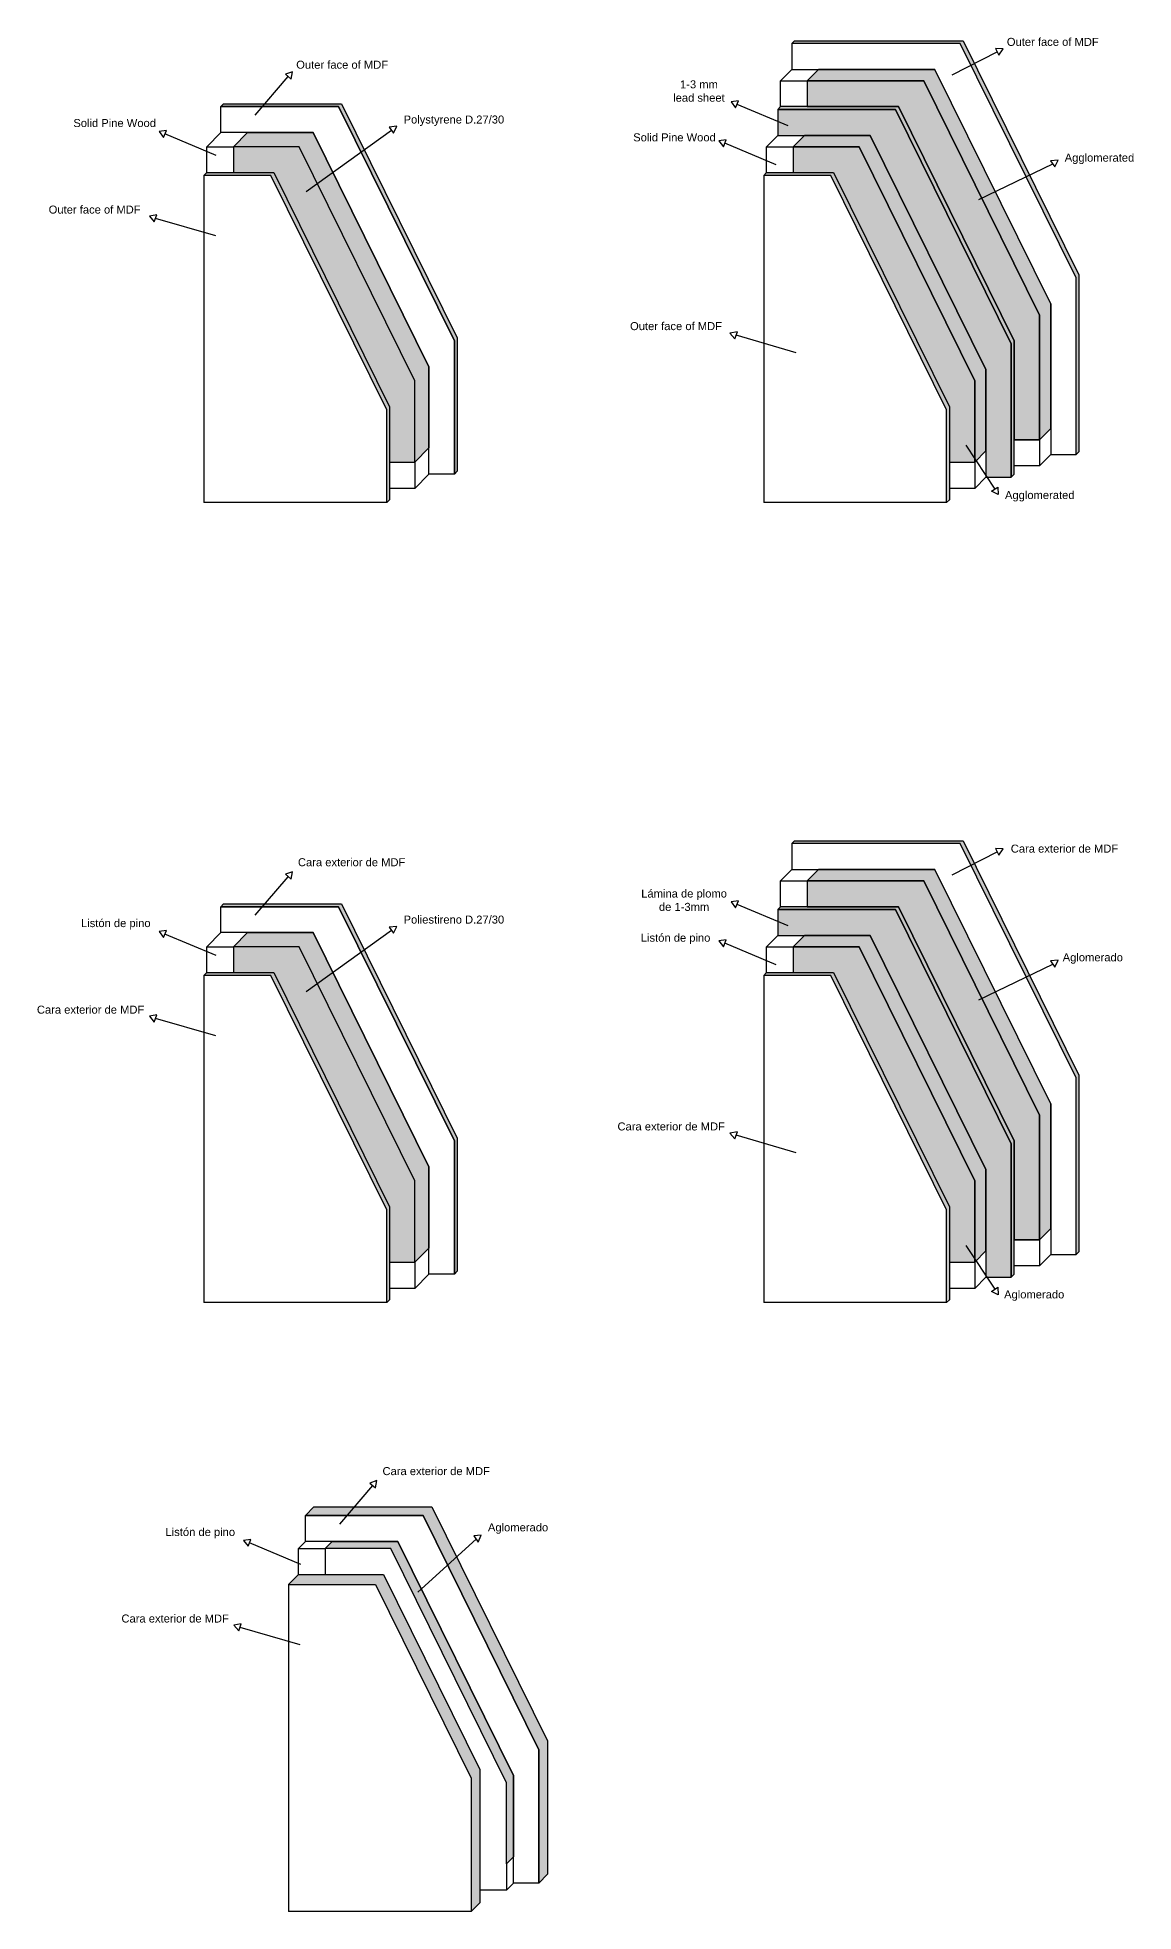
# Model space of a CAD drawing. Header units: millimetres. Extents: x 375 to 8687, y -1283 to 5744.
# Drawn here: x 4575 to 8687, y -1283 to 5744 of the extents above; entities that cross this region are included whole.
import ezdxf

# ---------------------------------------------------------------- set-up
doc = ezdxf.new("R2010")
doc.units = ezdxf.units.MM
doc.layers.add('Capa1', color=252, linetype='Continuous')
doc.layers.add('Capa2', color=251, linetype='Continuous')
doc.styles.get("Standard").update_dxf_attribs({"font": 'txt.shx'})
pattern_1 = [(37.5, (-182.49, 384.66), (-0.320006, 9.788265), [0, -7.7216, 0, -8.636, 0, -8.255]), (7.5, (-182.49, 384.66), (8.990466, 14.336502), [0, -4.1656, 0, -6.9596, 0, -2.667]), (327.5, (-188.7385, 384.66), (15.819847, 0.028744), [0, -2.54, 0, -9.144, 0, -11.938]), (317.5, (-188.739, 384.66), (15.27113, 4.458586), [0, -1.27, 0, -5.9944, 0, -6.858])]
pattern_2 = [(37.5, (-182.49, 3384.66), (-0.320006, 9.788265), [0, -7.7216, 0, -8.636, 0, -8.255]), (7.5, (-182.49, 3384.66), (8.990466, 14.336502), [0, -4.1656, 0, -6.9596, 0, -2.667]), (327.5, (-188.7385, 3384.66), (15.819847, 0.028744), [0, -2.54, 0, -9.144, 0, -11.938]), (317.5, (-188.739, 3384.66), (15.27113, 4.458586), [0, -1.27, 0, -5.9944, 0, -6.858])]
pattern_3 = [(37.5, (0, 3000), (-0.48001, 14.682397), [0, -11.5824, 0, -12.954, 0, -12.3825]), (7.5, (0, 3000), (13.4857, 21.504753), [0, -6.2484, 0, -10.4394, 0, -4.0005]), (327.5, (-9.373, 3000), (23.729771, 0.043116), [0, -3.81, 0, -13.716, 0, -17.907]), (317.5, (-9.373, 3000), (22.906694, 6.68788), [0, -1.905, 0, -8.9916, 0, -10.287])]
pattern_4 = [(0, (0, 3000), (5.588, 2.54), [38.1, -5.08, 12.7, -2.54]), (0, (3.3782, 3001.27), (-2.54, 3.3782), [7.62, -0.8382, 15.24, -1.905]), (0, (1.27, 3002.159), (13.208, 1.7018), [20.32, -3.556, 10.16, -2.54])]

msp = doc.modelspace()

# ---------------------------------------------------------------- hatches: boundary and pattern name
at = {"true_color": 0x636466}
h = msp.add_hatch(color=251, dxfattribs=at)
h.dxf.hatch_style = 1
h.paths.add_polyline_path([(5873.4, -18.8), (5554, -18.8), (5517.2, -56.3), (5843.2, -56.3), (6202.6, -783.4), (6202.6, -1283.1), (6235, -1250.2), (6235, -750.4)])
h.paths.add_polyline_path([(6054.4, 234.6), (5765.1, 234.6), (5737, 201.7), (6022, 201.7), (6106.2, 31.3), (6142.1, 57.2)])
h.paths.add_polyline_path([(5765.1, 234.6), (5612.6, 234.6), (5580.3, 201.7), (5737, 201.7)])
h.paths.add_polyline_path([(6142.1, 57.2), (6106.2, 31.3), (6456.2, -676.7), (6456.2, -1176.4), (6488.6, -1143.5), (6488.6, -643.7)])
at = {"layer": 'Capa1'}
for points in [[(8047.8, 5731.9), (8482, 4853.6), (8482, 4190.9), (8471.3, 4180), (8471.3, 4842.7), (8037.1, 5721.1), (7404.9, 5721.1), (7415.5, 5731.9)], [(5263.1, 5484.8), (5273.7, 5495.6), (5715.5, 5495.6), (5704.9, 5484.8)], [(6139.1, 4106.7), (6139.1, 4606.4), (5704.9, 5484.8), (5715.5, 5495.6), (6149.7, 4617.3), (6149.7, 4117.5)], [(5885.5, 4000), (5885.5, 4348.4), (5451.3, 5226.8), (5200, 5226.8), (5210.6, 5237.6), (5461.9, 5237.6), (5896.1, 4359.2), (5896.1, 4010.8)], [(7985.5, 4000), (7985.5, 4348.4), (7551.3, 5226.8), (7300, 5226.8), (7310.6, 5237.6), (7561.9, 5237.6), (7996.1, 4359.2), (7996.1, 4010.8)], [(8047.8, 2731.9), (8482, 1853.6), (8482, 1190.9), (8471.3, 1180), (8471.3, 1842.7), (8037.1, 2721.1), (7404.9, 2721.1), (7415.5, 2731.9)], [(5263.1, 2484.8), (5273.7, 2495.6), (5715.5, 2495.6), (5704.9, 2484.8)], [(6139.1, 1106.7), (6139.1, 1606.4), (5704.9, 2484.8), (5715.5, 2495.6), (6149.7, 1617.3), (6149.7, 1117.5)], [(5885.5, 1000), (5885.5, 1348.4), (5451.3, 2226.8), (5200, 2226.8), (5210.6, 2237.6), (5461.9, 2237.6), (5896.1, 1359.2), (5896.1, 1010.8)], [(7985.5, 1000), (7985.5, 1348.4), (7551.3, 2226.8), (7300, 2226.8), (7310.6, 2237.6), (7561.9, 2237.6), (7996.1, 1359.2), (7996.1, 1010.8)]]:
    msp.add_hatch(color=256, dxfattribs=at).paths.add_polyline_path(points)
h = msp.add_hatch(dxfattribs=at)
h.set_pattern_fill('AR-SAND', color=256, scale=0.3, style=0)
h.set_pattern_definition(pattern_3)
h.paths.add_polyline_path([(7504.9, 5624.2), (7463.1, 5581.7), (7900.1, 5581.7), (8334.3, 4703.3), (8334.3, 4235.7), (8376.1, 4278.2), (8376.1, 4745.8), (7941.9, 5624.2)])
h = msp.add_hatch(dxfattribs=at)
h.set_pattern_fill('AR-SAND', color=256, scale=0.3, style=0)
h.set_pattern_definition([(37.5, (20.892, 3021.257), (-0.48001, 14.682397), [0, -11.5824, 0, -12.954, 0, -12.3825]), (7.5, (20.892, 3021.257), (13.4857, 21.504753), [0, -6.2484, 0, -10.4394, 0, -4.0005]), (327.5, (11.52, 3021.257), (23.729771, 0.043116), [0, -3.81, 0, -13.716, 0, -17.907]), (317.5, (11.52, 3021.257), (22.906694, 6.68788), [0, -1.905, 0, -8.9916, 0, -10.287])])
h.paths.add_polyline_path([(7804.9, 5484.8), (8239.1, 4606.4), (8239.1, 4235.7), (8334.3, 4235.7), (8334.3, 4703.3), (7900.1, 5581.7), (7463.1, 5581.7), (7463.1, 5484.8)])
h = msp.add_hatch(dxfattribs=at)
h.set_pattern_fill('AR-SAND', color=256, scale=0.2, style=0)
h.set_pattern_definition(pattern_2)
edge = h.paths.add_edge_path()
edge.add_line((5310.6, 5334.5), (5363.1, 5387.9))
edge.add_line((5363.1, 5387.9), (5609.6, 5387.9))
edge.add_line((5609.6, 5387.9), (6043.8, 4509.5))
edge.add_line((6043.8, 4509.5), (6043.8, 4204.9))
edge.add_line((6043.8, 4204.9), (5991.4, 4151.5))
edge.add_line((5991.4, 4151.5), (5991.4, 4456.2))
edge.add_line((5991.4, 4456.2), (5557.2, 5334.5))
edge.add_line((5557.2, 5334.5), (5310.6, 5334.5))
edge.add_line((5310.6, 5334.5), (5363.1, 5387.9))
h = msp.add_hatch(dxfattribs=at)
h.set_pattern_fill('AR-SAND', color=256, scale=0.3, style=0)
h.set_pattern_definition(pattern_3)
h.paths.add_polyline_path([(7452.4, 5377), (7410.6, 5334.5), (7657.2, 5334.5), (8091.4, 4456.2), (8091.4, 4151.5), (8133.2, 4194), (8133.2, 4498.7), (7699, 5377)])
h = msp.add_hatch(dxfattribs=at)
h.set_pattern_fill('AR-SAND', color=256, scale=0.2, style=0)
h.set_pattern_definition(pattern_2)
h.paths.add_polyline_path([(5310.6, 5334.5), (5310.6, 5237.6), (5461.9, 5237.6), (5896.1, 4359.2), (5896.1, 4151.5), (5991.4, 4151.5), (5991.4, 4456.2), (5557.2, 5334.5)])
h = msp.add_hatch(dxfattribs=at)
h.set_pattern_fill('AR-SAND', color=256, scale=0.3, style=0)
h.set_pattern_definition([(37.5, (3411.612, 3384.66), (-0.48001, 14.682397), [0, -11.5824, 0, -12.954, 0, -12.3825]), (7.5, (3411.612, 3384.66), (13.4857, 21.50475), [0, -6.2484, 0, -10.4394, 0, -4.0005]), (327.5, (3402.239, 3384.66), (23.72977, 0.043116), [0, -3.81, 0, -13.716, 0, -17.907]), (317.5, (3402.24, 3384.66), (22.90669, 6.68788), [0, -1.905, 0, -8.9916, 0, -10.287])])
h.paths.add_polyline_path([(7410.6, 5334.5), (7410.6, 5237.6), (7561.9, 5237.6), (7996.1, 4359.2), (7996.1, 4151.5), (8091.4, 4151.5), (8091.4, 4456.2), (7657.2, 5334.5)])
h = msp.add_hatch(dxfattribs=at)
h.set_pattern_fill('AR-SAND', color=256, scale=0.3, style=0)
h.paths.add_polyline_path([(7504.9, 2624.2), (7463.1, 2581.7), (7900.1, 2581.7), (8334.3, 1703.3), (8334.3, 1235.7), (8376.1, 1278.2), (8376.1, 1745.8), (7941.9, 2624.2)])
h = msp.add_hatch(dxfattribs=at)
h.set_pattern_fill('AR-SAND', color=256, scale=0.3, style=0)
h.set_pattern_definition([(37.5, (20.892, 21.257), (-0.48001, 14.682397), [0, -11.5824, 0, -12.954, 0, -12.3825]), (7.5, (20.892, 21.257), (13.4857, 21.504753), [0, -6.2484, 0, -10.4394, 0, -4.0005]), (327.5, (11.52, 21.257), (23.729771, 0.043116), [0, -3.81, 0, -13.716, 0, -17.907]), (317.5, (11.52, 21.257), (22.906694, 6.68788), [0, -1.905, 0, -8.9916, 0, -10.287])])
h.paths.add_polyline_path([(7804.9, 2484.8), (8239.1, 1606.4), (8239.1, 1235.7), (8334.3, 1235.7), (8334.3, 1703.3), (7900.1, 2581.7), (7463.1, 2581.7), (7463.1, 2484.8)])
h = msp.add_hatch(dxfattribs=at)
h.set_pattern_fill('AR-SAND', color=256, scale=0.2, style=0)
h.set_pattern_definition(pattern_1)
edge = h.paths.add_edge_path()
edge.add_line((5310.6, 2334.5), (5363.1, 2387.9))
edge.add_line((5363.1, 2387.9), (5609.6, 2387.9))
edge.add_line((5609.6, 2387.9), (6043.8, 1509.5))
edge.add_line((6043.8, 1509.5), (6043.8, 1204.9))
edge.add_line((6043.8, 1204.9), (5991.4, 1151.5))
edge.add_line((5991.4, 1151.5), (5991.4, 1456.2))
edge.add_line((5991.4, 1456.2), (5557.2, 2334.5))
edge.add_line((5557.2, 2334.5), (5310.6, 2334.5))
edge.add_line((5310.6, 2334.5), (5363.1, 2387.9))
h = msp.add_hatch(dxfattribs=at)
h.set_pattern_fill('AR-SAND', color=256, scale=0.2, style=0)
h.set_pattern_definition(pattern_1)
h.paths.add_polyline_path([(5310.6, 2334.5), (5310.6, 2237.6), (5461.9, 2237.6), (5896.1, 1359.2), (5896.1, 1151.5), (5991.4, 1151.5), (5991.4, 1456.2), (5557.2, 2334.5)])
h = msp.add_hatch(dxfattribs=at)
h.set_pattern_fill('AR-SAND', color=256, scale=0.3, style=0)
h.paths.add_polyline_path([(7452.4, 2377), (7410.6, 2334.5), (7657.2, 2334.5), (8091.4, 1456.2), (8091.4, 1151.5), (8133.2, 1194), (8133.2, 1498.7), (7699, 2377)])
h = msp.add_hatch(dxfattribs=at)
h.set_pattern_fill('AR-SAND', color=256, scale=0.3, style=0)
h.set_pattern_definition([(37.5, (3411.612, 384.66), (-0.48001, 14.682397), [0, -11.5824, 0, -12.954, 0, -12.3825]), (7.5, (3411.612, 384.66), (13.4857, 21.50475), [0, -6.2484, 0, -10.4394, 0, -4.0005]), (327.5, (3402.239, 384.66), (23.72977, 0.043116), [0, -3.81, 0, -13.716, 0, -17.907]), (317.5, (3402.24, 384.66), (22.90669, 6.68788), [0, -1.905, 0, -8.9916, 0, -10.287])])
h.paths.add_polyline_path([(7410.6, 2334.5), (7410.6, 2237.6), (7561.9, 2237.6), (7996.1, 1359.2), (7996.1, 1151.5), (8091.4, 1151.5), (8091.4, 1456.2), (7657.2, 2334.5)])
h = msp.add_hatch(dxfattribs=at)
h.set_pattern_fill('AR-SAND', color=256, scale=0.3, style=0)
h.set_pattern_definition([(37.5, (1628.778, -1898.445), (-0.48001, 14.682397), [0, -11.5824, 0, -12.954, 0, -12.3825]), (7.5, (1628.778, -1898.445), (13.4857, 21.50475), [0, -6.2484, 0, -10.4394, 0, -4.0005]), (327.5, (1619.406, -1898.445), (23.72977, 0.043116), [0, -3.81, 0, -13.716, 0, -17.907]), (317.5, (1619.406, -1898.445), (22.90669, 6.68788), [0, -1.905, 0, -8.9916, 0, -10.287])])
edge = h.paths.add_edge_path()
edge.add_line((5654, 78.1), (5680.3, 104.8))
edge.add_line((5680.3, 104.8), (5926.8, 104.8))
edge.add_line((5926.8, 104.8), (6361, -773.6))
edge.add_line((6361, -773.6), (6361, -1078.2))
edge.add_line((6361, -1078.2), (6334.8, -1104.9))
edge.add_line((6334.8, -1104.9), (6334.8, -800.3))
edge.add_line((6334.8, -800.3), (5900.6, 78.1))
edge.add_line((5900.6, 78.1), (5654, 78.1))
edge.add_line((5654, 78.1), (5680.3, 104.8))
at = {"layer": 'Capa2'}
h = msp.add_hatch(dxfattribs=at)
h.set_pattern_fill('AR-RROOF', color=256, scale=0.1, style=0)
h.set_pattern_definition(pattern_4)
h.paths.add_polyline_path([(7363.1, 5484.8), (7352.4, 5473.9), (7794.2, 5473.9), (8228.4, 4595.6), (8228.4, 4095.9), (8239.1, 4106.7), (8239.1, 4606.4), (7804.9, 5484.8)])
h = msp.add_hatch(dxfattribs=at)
h.set_pattern_fill('AR-RROOF', color=256, scale=0.1, style=0)
h.set_pattern_definition(pattern_4)
h.paths.add_polyline_path([(7352.4, 5473.9), (7352.4, 5377), (7699, 5377), (8133.2, 4498.7), (8133.2, 4095.9), (8228.4, 4095.9), (8228.4, 4595.6), (7794.2, 5473.9)])
h = msp.add_hatch(dxfattribs=at)
h.set_pattern_fill('AR-RROOF', color=256, scale=0.1, style=0)
h.paths.add_polyline_path([(7363.1, 2484.8), (7352.4, 2473.9), (7794.2, 2473.9), (8228.4, 1595.6), (8228.4, 1095.9), (8239.1, 1106.7), (8239.1, 1606.4), (7804.9, 2484.8)])
h = msp.add_hatch(dxfattribs=at)
h.set_pattern_fill('AR-RROOF', color=256, scale=0.1, style=0)
h.paths.add_polyline_path([(7352.4, 2473.9), (7352.4, 2377), (7699, 2377), (8133.2, 1498.7), (8133.2, 1095.9), (8228.4, 1095.9), (8228.4, 1595.6), (7794.2, 2473.9)])

# ---------------------------------------------------------------- linework, layer by layer
for p, q in [((7404.9, 5721.1), (7404.9, 5624.2)), ((7363.1, 5581.7), (7404.9, 5624.2)), ((7404.9, 5624.2), (7941.9, 5624.2)), ((8005.9, 5604.2), (8175.7, 5690.4)), ((5392.3, 5452.5), (5515.9, 5597.3)), ((7363.1, 5484.8), (7363.1, 5581.7)), ((7363.1, 5581.7), (7463.1, 5581.7)), ((5263.1, 5484.8), (5273.7, 5495.6)), ((5704.9, 5484.8), (5263.1, 5484.8)), ((5273.7, 5495.6), (5715.5, 5495.6)), ((6139.1, 4606.4), (5704.9, 5484.8)), ((5715.5, 5495.6), (6149.7, 4617.3)), ((7391.9, 5412.5), (7199.4, 5493.3)), ((5246.1, 5301.6), (5053.7, 5382.3)), ((5210.6, 5334.5), (5263.1, 5387.9)), ((5583.6, 5166.3), (5903.2, 5396.7)), ((7346.1, 5266.8), (7153.7, 5347.6)), ((7310.6, 5334.5), (7352.4, 5377)), ((7352.4, 5377), (7452.4, 5377)), ((7410.6, 5334.5), (7431.5, 5355.8)), ((5210.6, 5237.6), (5210.6, 5334.5)), ((5210.6, 5334.5), (5310.6, 5334.5)), ((7310.6, 5237.6), (7310.6, 5334.5)), ((7310.6, 5334.5), (7410.6, 5334.5)), ((5200, 5226.8), (5200, 4000)), ((7300, 5226.8), (7300, 4000)), ((8105.9, 5135.9), (8383.9, 5269.8)), ((5243.8, 5000.1), (5018.1, 5065.4)), ((8376.1, 4745.8), (8376.1, 4180)), ((6139.1, 4106.7), (6139.1, 4606.4)), ((6149.7, 4617.3), (6149.7, 4117.5)), ((7421.7, 4562.1), (7196, 4627.4)), ((8133.2, 4498.7), (8133.2, 4095.9)), ((8334.3, 4235.7), (8239.1, 4235.7)), ((8334.3, 4235.7), (8334.3, 4137.5)), ((5991.4, 4151.5), (5991.4, 4053.3)), ((8057.9, 4214.7), (8166.2, 4050.2)), ((8091.4, 4151.5), (8133.2, 4194)), ((8091.4, 4151.5), (8091.4, 4053.3)), ((8334.3, 4137.5), (8376.1, 4180)), ((8376.1, 4180), (8471.3, 4180)), ((5991.4, 4053.3), (6043.8, 4106.7)), ((6149.7, 4117.5), (6139.1, 4106.7)), ((8091.4, 4053.3), (8133.2, 4095.9)), ((8334.3, 4137.5), (8239.1, 4137.5)), ((5991.4, 4053.3), (5896.1, 4053.3)), ((8091.4, 4053.3), (7996.1, 4053.3)), ((5885.5, 4000), (5200, 4000)), ((7985.5, 4000), (7300, 4000)), ((7404.9, 2721.1), (7404.9, 2624.2)), ((8005.9, 2604.2), (8175.7, 2690.4)), ((7363.1, 2581.7), (7404.9, 2624.2)), ((7404.9, 2624.2), (7941.9, 2624.2)), ((5392.3, 2452.5), (5515.9, 2597.3)), ((7363.1, 2484.8), (7363.1, 2581.7)), ((7363.1, 2581.7), (7463.1, 2581.7)), ((5263.1, 2484.8), (5273.7, 2495.6)), ((5704.9, 2484.8), (5263.1, 2484.8)), ((5273.7, 2495.6), (5715.5, 2495.6)), ((6139.1, 1606.4), (5704.9, 2484.8)), ((5715.5, 2495.6), (6149.7, 1617.3)), ((7391.9, 2412.5), (7199.4, 2493.3)), ((5583.6, 2166.3), (5903.2, 2396.7)), ((5246.1, 2301.6), (5053.7, 2382.3)), ((5210.6, 2334.5), (5263.1, 2387.9)), ((5210.6, 2237.6), (5210.6, 2334.5)), ((5210.6, 2334.5), (5310.6, 2334.5)), ((7346.1, 2266.8), (7153.7, 2347.6)), ((7310.6, 2334.5), (7352.4, 2377)), ((7310.6, 2237.6), (7310.6, 2334.5)), ((7310.6, 2334.5), (7410.6, 2334.5)), ((7352.4, 2377), (7452.4, 2377)), ((7410.6, 2334.5), (7431.5, 2355.8)), ((8105.9, 2135.9), (8383.9, 2269.8)), ((5200, 2226.8), (5200, 1000)), ((7300, 2226.8), (7300, 1000)), ((5243.8, 2000.1), (5018.1, 2065.4)), ((8376.1, 1745.8), (8376.1, 1180)), ((6149.7, 1617.3), (6149.7, 1117.5)), ((7421.7, 1562.1), (7196, 1627.4)), ((6139.1, 1106.7), (6139.1, 1606.4)), ((8133.2, 1498.7), (8133.2, 1095.9)), ((8057.9, 1214.7), (8166.2, 1050.2)), ((8334.3, 1235.7), (8239.1, 1235.7)), ((8334.3, 1235.7), (8334.3, 1137.5)), ((5991.4, 1151.5), (5991.4, 1053.3)), ((8091.4, 1151.5), (8133.2, 1194)), ((8091.4, 1151.5), (8091.4, 1053.3)), ((8334.3, 1137.5), (8239.1, 1137.5)), ((8334.3, 1137.5), (8376.1, 1180)), ((8376.1, 1180), (8471.3, 1180)), ((5991.4, 1053.3), (6043.8, 1106.7)), ((6149.7, 1117.5), (6139.1, 1106.7)), ((8091.4, 1053.3), (8133.2, 1095.9)), ((5885.5, 1000), (5200, 1000)), ((5991.4, 1053.3), (5896.1, 1053.3)), ((7985.5, 1000), (7300, 1000)), ((8091.4, 1053.3), (7996.1, 1053.3)), ((5709.5, 169.4), (5833.1, 314.2)), ((5580.3, 201.7), (5612.6, 234.6)), ((5612.6, 234.6), (6054.4, 234.6)), ((6054.4, 234.6), (6488.6, -643.7)), ((6022, 201.7), (5580.3, 201.7)), ((6456.2, -676.7), (6022, 201.7)), ((5563.3, 18.5), (5370.8, 99.2)), ((5554, 78.1), (5580.3, 104.8)), ((5554, -18.8), (5554, 78.1)), ((5554, 78.1), (5654, 78.1)), ((5554, 78.1), (5561, 78.1)), ((5654, 78.1), (5654, -18.8)), ((5926.8, 104.8), (6361, -773.6)), ((6002.4, -85.7), (6220.4, 113.6)), ((5517.2, -56.3), (5554, -18.8)), ((5517.2, -56.3), (5517.2, -1283.1)), ((5517.2, -56.3), (5843.2, -56.3)), ((5554, -18.8), (5873.4, -18.8)), ((5843.2, -56.3), (6202.6, -783.4)), ((5873.4, -18.8), (6235, -750.4)), ((5561, -283), (5335.3, -217.7)), ((6456.2, -1176.4), (6456.2, -676.7)), ((6488.6, -643.7), (6488.6, -1143.5)), ((6235, -750.4), (6235, -1250.2)), ((6202.6, -783.4), (6202.6, -1283.1)), ((6334.8, -1104.9), (6334.8, -1203.1)), ((6334.8, -1203.1), (6361, -1176.4)), ((6488.6, -1143.5), (6456.2, -1176.4)), ((6235, -1250.2), (6202.6, -1283.1)), ((6334.8, -1203.1), (6235, -1203.1)), ((6202.6, -1283.1), (5517.2, -1283.1))]:
    msp.add_line(p, q)
for points in [[(8047.8, 5731.9), (8482, 4853.6), (8482, 4190.9), (8471.3, 4180), (8471.3, 4842.7), (8037.1, 5721.1), (7404.9, 5721.1), (7415.5, 5731.9)], [(8197.3, 5701.4), (8169.3, 5702.9), (8182, 5677.9)], [(5531.7, 5615.8), (5505.2, 5606.4), (5526.6, 5588.2)], [(7804.9, 5484.8), (8239.1, 4606.4), (8239.1, 4235.7), (8334.3, 4235.7), (8334.3, 4703.3), (7900.1, 5581.7), (7463.1, 5581.7), (7463.1, 5484.8)], [(6139.1, 4106.7), (6043.8, 4106.7), (6043.8, 4509.5), (5609.6, 5387.9), (5263.1, 5387.9), (5263.1, 5484.8), (5704.9, 5484.8), (6139.1, 4606.4)], [(7177, 5502.7), (7194, 5480.3), (7204.8, 5506.2)], [(7363.1, 5484.8), (7352.4, 5473.9), (7794.2, 5473.9), (8228.4, 4595.6), (8228.4, 4095.9), (8239.1, 4106.7), (8239.1, 4606.4), (7804.9, 5484.8), (7363.1, 5484.8)], [(5031.3, 5391.7), (5048.2, 5369.4), (5059.1, 5395.3)], [(5922.9, 5410.9), (5895, 5408.1), (5911.4, 5385.3)], [(7131.3, 5357), (7148.2, 5334.6), (7159.1, 5360.5)], [(8403.6, 5284), (8375.7, 5281.2), (8392.1, 5258.4)], [(5885.5, 4000), (5885.5, 4348.4), (5451.3, 5226.8), (5200, 5226.8), (5210.6, 5237.6), (5461.9, 5237.6), (5896.1, 4359.2), (5896.1, 4010.8)], [(7985.5, 4000), (7985.5, 4348.4), (7551.3, 5226.8), (7300, 5226.8), (7310.6, 5237.6), (7561.9, 5237.6), (7996.1, 4359.2), (7996.1, 4010.8)], [(4995.2, 5073.7), (5013.3, 5052.2), (5022.8, 5078.6)], [(7173.1, 4635.6), (7191.3, 4614.2), (7200.8, 4640.6)], [(8179.6, 4029.9), (8154.5, 4042.4), (8178, 4057.9)], [(8047.8, 2731.9), (8482, 1853.6), (8482, 1190.9), (8471.3, 1180), (8471.3, 1842.7), (8037.1, 2721.1), (7404.9, 2721.1), (7415.5, 2731.9)], [(8197.3, 2701.4), (8169.3, 2702.9), (8182, 2677.9)], [(5531.7, 2615.8), (5505.2, 2606.4), (5526.6, 2588.2)], [(7804.9, 2484.8), (8239.1, 1606.4), (8239.1, 1235.7), (8334.3, 1235.7), (8334.3, 1703.3), (7900.1, 2581.7), (7463.1, 2581.7), (7463.1, 2484.8)], [(6139.1, 1106.7), (6043.8, 1106.7), (6043.8, 1509.5), (5609.6, 2387.9), (5263.1, 2387.9), (5263.1, 2484.8), (5704.9, 2484.8), (6139.1, 1606.4)], [(7177, 2502.7), (7194, 2480.3), (7204.8, 2506.2)], [(7363.1, 2484.8), (7352.4, 2473.9), (7794.2, 2473.9), (8228.4, 1595.6), (8228.4, 1095.9), (8239.1, 1106.7), (8239.1, 1606.4), (7804.9, 2484.8), (7363.1, 2484.8)], [(5031.3, 2391.7), (5048.2, 2369.4), (5059.1, 2395.3)], [(5922.9, 2410.9), (5895, 2408.1), (5911.4, 2385.3)], [(7131.3, 2357), (7148.2, 2334.6), (7159.1, 2360.5)], [(8403.6, 2284), (8375.7, 2281.2), (8392.1, 2258.4)], [(5885.5, 1000), (5885.5, 1348.4), (5451.3, 2226.8), (5200, 2226.8), (5210.6, 2237.6), (5461.9, 2237.6), (5896.1, 1359.2), (5896.1, 1010.8)], [(7985.5, 1000), (7985.5, 1348.4), (7551.3, 2226.8), (7300, 2226.8), (7310.6, 2237.6), (7561.9, 2237.6), (7996.1, 1359.2), (7996.1, 1010.8)], [(4995.2, 2073.7), (5013.3, 2052.2), (5022.8, 2078.6)], [(7173.1, 1635.6), (7191.3, 1614.2), (7200.8, 1640.6)], [(8179.6, 1029.9), (8154.5, 1042.4), (8178, 1057.9)], [(5848.8, 332.7), (5822.4, 323.3), (5843.7, 305.1)], [(6456.2, -1176.4), (6361, -1176.4), (6361, -773.6), (5926.8, 104.8), (5580.3, 104.8), (5580.3, 201.7), (6022, 201.7), (6456.2, -676.7)], [(5348.4, 108.6), (5365.4, 86.3), (5376.3, 112.2)], [(6240.1, 127.8), (6212.2, 125), (6228.6, 102.2)], [(5312.4, -209.4), (5330.5, -230.9), (5340, -204.5)]]:
    msp.add_lwpolyline(points, close=True)
for points in [[(7504.9, 5624.2), (7463.1, 5581.7), (7900.1, 5581.7), (8334.3, 4703.3), (8334.3, 4235.7), (8376.1, 4278.2), (8376.1, 4745.8), (7941.9, 5624.2), (7504.9, 5624.2)], [(7352.4, 5473.9), (7352.4, 5377), (7699, 5377), (8133.2, 4498.7), (8133.2, 4095.9), (8228.4, 4095.9), (8228.4, 4595.6), (7794.2, 5473.9), (7352.4, 5473.9)], [(5310.6, 5334.5), (5363.1, 5387.9), (5609.6, 5387.9), (6043.8, 4509.5), (6043.8, 4204.9), (5991.4, 4151.5), (5991.4, 4456.2), (5557.2, 5334.5), (5310.6, 5334.5), (5363.1, 5387.9)], [(7452.4, 5377), (7410.6, 5334.5), (7657.2, 5334.5), (8091.4, 4456.2), (8091.4, 4151.5), (8133.2, 4194), (8133.2, 4498.7), (7699, 5377), (7452.4, 5377)], [(5310.6, 5334.5), (5310.6, 5237.6), (5461.9, 5237.6), (5896.1, 4359.2), (5896.1, 4151.5), (5991.4, 4151.5), (5991.4, 4456.2), (5557.2, 5334.5), (5310.6, 5334.5)], [(7410.6, 5334.5), (7410.6, 5237.6), (7561.9, 5237.6), (7996.1, 4359.2), (7996.1, 4151.5), (8091.4, 4151.5), (8091.4, 4456.2), (7657.2, 5334.5), (7410.6, 5334.5)], [(7504.9, 2624.2), (7463.1, 2581.7), (7900.1, 2581.7), (8334.3, 1703.3), (8334.3, 1235.7), (8376.1, 1278.2), (8376.1, 1745.8), (7941.9, 2624.2), (7504.9, 2624.2)], [(7352.4, 2473.9), (7352.4, 2377), (7699, 2377), (8133.2, 1498.7), (8133.2, 1095.9), (8228.4, 1095.9), (8228.4, 1595.6), (7794.2, 2473.9), (7352.4, 2473.9)], [(5310.6, 2334.5), (5363.1, 2387.9), (5609.6, 2387.9), (6043.8, 1509.5), (6043.8, 1204.9), (5991.4, 1151.5), (5991.4, 1456.2), (5557.2, 2334.5), (5310.6, 2334.5), (5363.1, 2387.9)], [(5310.6, 2334.5), (5310.6, 2237.6), (5461.9, 2237.6), (5896.1, 1359.2), (5896.1, 1151.5), (5991.4, 1151.5), (5991.4, 1456.2), (5557.2, 2334.5), (5310.6, 2334.5)], [(7452.4, 2377), (7410.6, 2334.5), (7657.2, 2334.5), (8091.4, 1456.2), (8091.4, 1151.5), (8133.2, 1194), (8133.2, 1498.7), (7699, 2377), (7452.4, 2377)], [(7410.6, 2334.5), (7410.6, 2237.6), (7561.9, 2237.6), (7996.1, 1359.2), (7996.1, 1151.5), (8091.4, 1151.5), (8091.4, 1456.2), (7657.2, 2334.5), (7410.6, 2334.5)], [(5654, 78.1), (5680.3, 104.8), (5926.8, 104.8), (6361, -773.6), (6361, -1078.2), (6334.8, -1104.9), (6334.8, -800.3), (5900.6, 78.1), (5654, 78.1), (5680.3, 104.8)]]:
    msp.add_lwpolyline(points)

# ---------------------------------------------------------------- texts
at = {"char_height": 30, "attachment_point": 1}
for s, insert, width in [('{\\fArial|b0|i0|c0|p34;Outer face of MDF}', (8211.6, 5742.5), 427.03), ('{\\fArial|b0|i0|c0|p34;Outer face of MDF}', (5545.9, 5656.9), 427.03), ('\\pxqc;{\\fArial|b0|i0|c0|p34;1-3 mm \\Plead sheet}', (6894.5, 5583.2), 324.272), ('{\\fArial|b0|i0|c0|p34;Solid Pine Wood}', (4710, 5438.2), 334.631), ('{\\fArial|b0|i0|c0|p34;Polystyrene D.27/30}', (5948.7, 5451.4), 480.789), ('{\\fArial|b0|i0|c0|p34;Solid Pine Wood}', (6810, 5384.5), 334.631), ('{\\fArial|b0|i0|c0|p34;Agglomerated}', (8428.6, 5308.5), 480.789), ('{\\fArial|b0|i0|c0|p34;Outer face of MDF}', (4617.5, 5113.7), 427.03), ('{\\fArial|b0|i0|c0|p34;Outer face of MDF}', (6798.3, 4676.7), 427.03), ('{\\fArial|b0|i0|c0|p34;Agglomerated}', (8204.6, 4043.3), 480.789), ('{\\fArial|b0|i0|c0|p34;Cara exterior de MDF}', (8226.4, 2717.5), 427.03), ('{\\fArial|b0|i0|c0|p34;Cara exterior de MDF}', (5552.4, 2666.4), 427.03), ('\\pxqc;{\\fArial|b0|i0|c0|p34;Lámina de plomo\\Pde 1-3mm}', (6838.8, 2549.1), 324.272), ('{\\fArial|b0|i0|c0|p34;Listón de pino}', (4738.6, 2438.2), 297.522), ('{\\fArial|b0|i0|c0|p34;Poliestireno D.27/30}', (5948.7, 2451.4), 480.789), ('{\\fArial|b0|i0|c0|p34;Listón de pino}', (6838.6, 2383.4), 297.522), ('{\\fArial|b0|i0|c0|p34;Aglomerado}', (8421.1, 2309.9), 480.789), ('{\\fArial|b0|i0|c0|p34;Cara exterior de MDF}', (4573.2, 2113.7), 427.03), ('{\\fArial|b0|i0|c0|p34;Cara exterior de MDF}', (6751.1, 1675.7), 427.03), ('{\\fArial|b0|i0|c0|p34;Aglomerado}', (8201.3, 1045.9), 480.789), ('{\\fArial|b0|i0|c0|p34;Cara exterior de MDF}', (5869.6, 383.3), 427.03), ('{\\fArial|b0|i0|c0|p34;Listón de pino}', (5055.7, 155.1), 297.522), ('{\\fArial|b0|i0|c0|p34;Aglomerado}', (6265.1, 172.4), 480.789), ('{\\fArial|b0|i0|c0|p34;Cara exterior de MDF}', (4890.4, -169.4), 427.03)]:
    msp.add_mtext(s, dxfattribs=dict(at, insert=insert, width=width))

doc.saveas('drawing.dxf')
